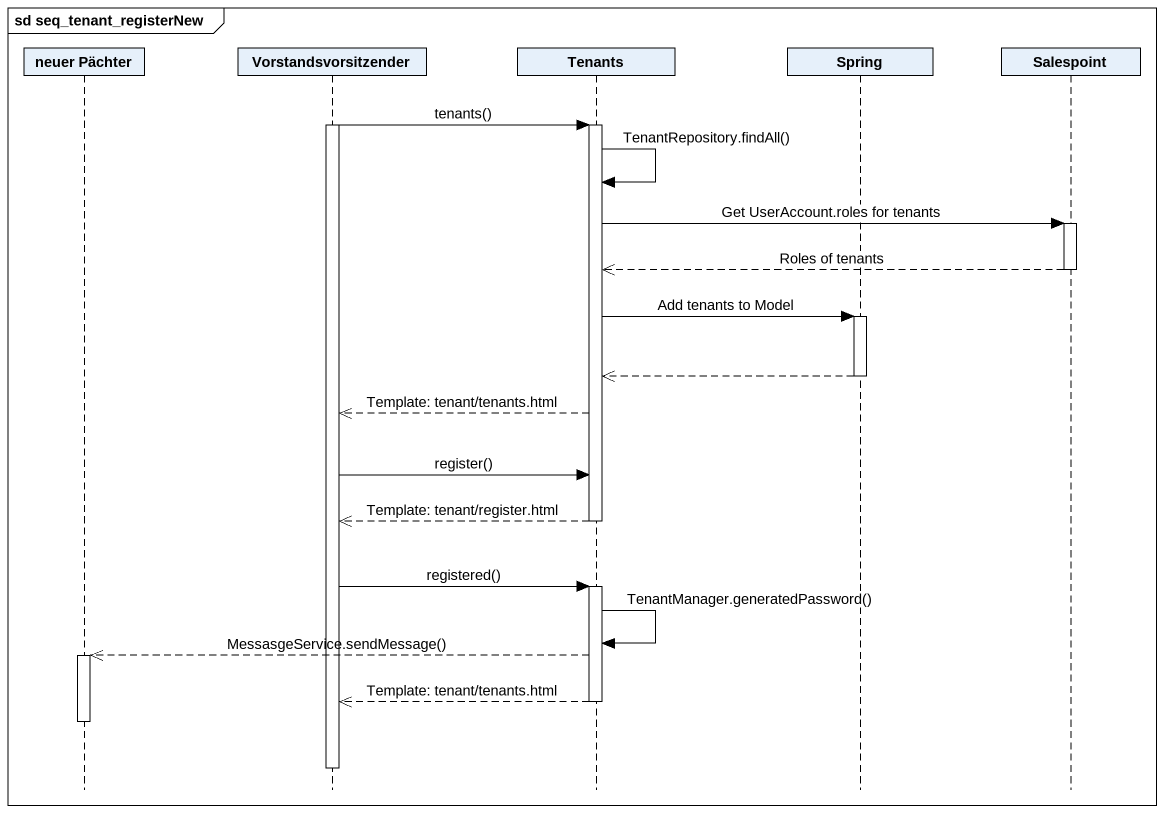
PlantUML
@startuml
mainframe sd seq_tenant_registerNew
hide footbox
participant "neuer Pächter" as neuer_Pächter
participant Vorstandsvorsitzender
participant Tenants
participant Spring
participant Salespoint

activate Vorstandsvorsitzender
Vorstandsvorsitzender -> Tenants : tenants()
activate Tenants
Tenants -> Tenants : TenantRepository.findAll()
Tenants -> Salespoint : Get UserAccount.roles for tenants
activate Salespoint
Salespoint -->> Tenants : Roles of tenants
deactivate Salespoint
Tenants -> Spring : Add tenants to Model
activate Spring
Spring -->> Tenants
deactivate Spring
Tenants -->> Vorstandsvorsitzender : Template: tenant/tenants.html
Vorstandsvorsitzender -> Tenants : register()
Tenants -->> Vorstandsvorsitzender : Template: tenant/register.html
deactivate Tenants
Vorstandsvorsitzender -> Tenants : registered()
activate Tenants
Tenants -> Tenants : TenantManager.generatedPassword()
Tenants -->> neuer_Pächter : MessasgeService.sendMessage()
activate neuer_Pächter
Tenants -->> Vorstandsvorsitzender : Template: tenant/tenants.html
deactivate Tenants
deactivate neuer_Pächter
deactivate Vorstandsvorsitzender
@enduml
